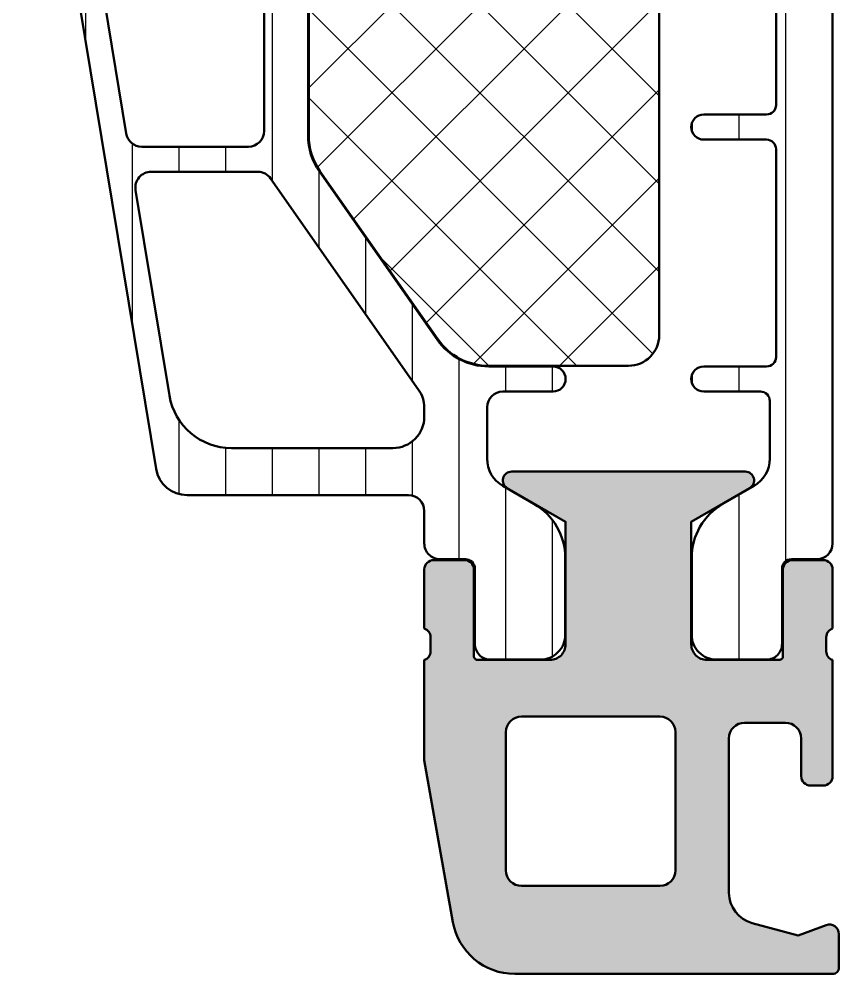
# Model space of a CAD drawing. Extents: x -45 to 15, y 0 to 92.5.
# Drawn here: x -25.9 to 0.2, y 0 to 30.41 of the extents above; entities that cross this region are included whole.
import ezdxf

# ---------------------------------------------------------------- set-up
doc = ezdxf.new("R2010")
doc.units = 0
for name, color, linetype, lineweight in [('0S-Alu contour', 7, 'Continuous', 50), ('0S-Alu hatch', 252, 'Continuous', 25), ('0S-Plastic contour', 254, 'Continuous', 50), ('0S-Plastic hatch', 253, 'Continuous', 25), ('0S-PT contour', 91, 'Continuous', 50), ('0S-PT hatch', 103, 'Continuous', 25)]:
    doc.layers.add(name, color=color, linetype=linetype, lineweight=lineweight)
pattern_1 = [(90, (0, 0), (-1.4859, 0), [])]

# ---------------------------------------------------------------- blocks, each defined once
blk = doc.blocks.new('284689__C5D44776_543C_4149_8773_5AF4E5DD3D1C___A950A5A9_5477_4BC5_9D50_2A0D60FEB272_')
at = {"layer": '0S-Plastic hatch'}
h = blk.add_hatch(dxfattribs=at)
h.set_pattern_fill('ANSI31', color=256, scale=0.4680000000000001, angle=45, style=0)
h.set_pattern_definition(pattern_1)
edge = h.paths.add_edge_path()
edge.add_ellipse((-13.30067073170727, 55.24951219512177), major_axis=(-0.2999999999999474, 0), ratio=1, start_angle=89.99999999999591, end_angle=180, ccw=False)
edge.add_line((-13.30067073170729, 54.94951219512182), (-21.16669613549153, 54.94951219512184))
edge.add_arc((-21.16669613549175, 54.44951219512191), 0.499999999999929, 89.99999999997395, 119.9999999999634)
edge.add_line((-21.41669613549144, 54.88252489701423), (-25.65067073170725, 52.43803852414707))
edge.add_arc((-25.40067073170752, 52.00502582225493), 0.4999999999997874, 119.9999999999775, 180)
edge.add_line((-25.90067073170731, 52.00502582225493), (-25.90067073170731, 42.54951219512094))
edge.add_line((-25.90067073170731, 42.54951219512094), (-21.53869703099662, 16.08687174414371))
edge.add_arc((-20.55201162839567, 16.24951219512189), 1.000000000000099, 189.3601908019129, 269.9999999999984)
edge.add_line((-20.5520116283957, 15.24951219512179), (-13.50067073170733, 15.24951219512179))
edge.add_ellipse((-13.50067073170734, 14.74951219512177), major_axis=(-0.5000000000000142, 0), ratio=1, start_angle=180, end_angle=269.9999999999984, ccw=False)
edge.add_line((-13.00067073170733, 14.74951219512177), (-13.00067073170732, 13.71163338680403))
edge.add_arc((-12.50065918110321, 13.70957256913117), 0.5000157974574516, 179.7638544824121, 269.9999999999902)
edge.add_line((-12.50065918110329, 13.20955677167372), (-11.69065073540691, 13.20955677167372))
edge.add_ellipse((-11.6906507354068, 12.90955677167366), major_axis=(-0.3000000000000682, 0), ratio=1, start_angle=179.9987670438422, end_angle=270.0000000000217, ccw=False)
edge.add_line((-11.39065073547619, 12.90955031593031), (-11.3907021655794, 10.50956753124577))
edge.add_arc((-10.89070216569507, 10.50955677167383), 0.5000000000001027, 179.9987670438421, 269.9999999999927)
edge.add_line((-10.89070216569514, 10.00955677167373), (-9.310607129566172, 10.00955677167373))
edge.add_arc((-9.310607129566144, 10.80955677167389), 0.8000000000001534, 269.999999999998, 360)
edge.add_line((-8.51060712956599, 10.80955677167389), (-8.51060712956599, 13.24167871715146))
edge.add_arc((-10.51060712956586, 13.24167871715131), 1.999999999999872, 0, 59.99980561259553)
edge.add_line((-9.510601253242505, 14.97372613200987), (-10.50067366986928, 15.54534918696742))
edge.add_ellipse((-10.00067073170743, 16.4113728943967), major_axis=(-1.000000000000016, 0), ratio=1, start_angle=0, end_angle=59.99980561258701, ccw=False)
edge.add_line((-11.00067073170744, 16.4113728943967), (-11.00067073170744, 18.04951219512072))
edge.add_ellipse((-10.50067073170743, 18.04951219512072), major_axis=(-0.5000000000000036, 0), ratio=1, start_angle=270.0000000001303, end_angle=360, ccw=False)
edge.add_line((-10.50067073170857, 18.54951219512072), (-8.900670731706185, 18.54951219512299))
edge.add_arc((-8.900670731706128, 18.94951219512297), 0.3999999999999772, 269.9999999999919, 449.9999999999919)
edge.add_line((-8.900670731706072, 19.34951219512295), (-10.95065974454748, 19.34951219512295))
edge.add_ellipse((-10.95065974454747, 21.34951219512295), major_axis=(-2, 0), ratio=1, start_angle=34.99999999999977, end_angle=89.99999999999977, ccw=False)
edge.add_line((-12.58896383312546, 20.20235932242086), (-16.33897482028531, 25.5579300389942))
edge.add_ellipse((-14.70067073170717, 26.70508291169641), major_axis=(-2.000000000000198, 0), ratio=1, start_angle=0, end_angle=35, ccw=False)
edge.add_line((-16.70067073170737, 26.70508291169641), (-16.70067073170737, 42.85494329485124))
edge.add_ellipse((-14.7006707317072, 42.85494329485124), major_axis=(-2.000000000000163, 0), ratio=1, start_angle=324.30994017498654, end_angle=360, ccw=False)
edge.add_line((-16.32504023675526, 44.02174392523785), (-12.16274426614034, 49.8163128255057))
edge.add_ellipse((-10.53837476109239, 48.64951219511916), major_axis=(-2.000000000000035, 0), ratio=1, start_angle=270.0000000001053, end_angle=324.3099401749864, ccw=False)
edge.add_line((-10.53837476109606, 50.6495121951192), (-8.90067073170755, 50.64951219512108))
edge.add_arc((-8.900670731707521, 51.04951219512117), 0.400000000000091, 269.9999999999959, 449.9999999999959)
edge.add_line((-8.900670731707493, 51.44951219512126), (-10.50067073170807, 51.44951219512241))
edge.add_ellipse((-10.5006707317075, 51.9495121951224), major_axis=(-0.4999999999999929, 0), ratio=1, start_angle=0, end_angle=89.999999999934, ccw=False)
edge.add_line((-11.00067073170749, 51.9495121951224), (-11.00067073170732, 53.58774064895095))
edge.add_ellipse((-10.00067073170733, 53.58774064895083), major_axis=(-0.9999999999999928, 0), ratio=1, start_angle=300.00019438741236, end_angle=360, ccw=False)
edge.add_line((-10.50067366986916, 54.4537643563801), (-9.510601253242505, 55.02538741133759))
edge.add_arc((-10.51060712956585, 56.75743482619616), 1.999999999999871, 300.0001943874042, 360)
edge.add_line((-8.510607129565983, 56.75743482619616), (-8.51060712956599, 59.18955677167359))
edge.add_arc((-9.31060712956615, 59.18955677167357), 0.800000000000157, 0, 90.00000000000152)
edge.add_line((-9.310607129566172, 59.98955677167372), (-10.89070216569514, 59.98955677167373))
edge.add_arc((-10.89070216569506, 59.48955677167361), 0.5000000000001066, 90.00000000000895, 180.0012329561579)
edge.add_line((-11.3907021655794, 59.48954601210138), (-11.39065073547619, 57.08956322741674))
edge.add_ellipse((-11.6906507354068, 57.0895567716738), major_axis=(-0.3000000000000631, 0), ratio=1, start_angle=89.9999999999784, end_angle=180.0012329561579, ccw=False)
edge.add_line((-11.69065073540691, 56.78955677167373), (-12.50065918110329, 56.78955677167374))
edge.add_arc((-12.50065918110321, 56.2895409742163), 0.5000157974574507, 90.00000000000895, 180.2361455175848)
edge.add_line((-13.00067073170732, 56.28748015654345), (-13.00067073170732, 55.24951219512171))
edge = h.paths.add_edge_path()
edge.add_line((-24.60067073170718, 52.12049587609266), (-21.31836218533159, 54.01553759890607))
edge.add_ellipse((-20.8183621853308, 53.14951219512138), major_axis=(-1.000000000000603, 0), ratio=1, start_angle=270.0000000000314, end_angle=300.0000000000322, ccw=False)
edge.add_line((-20.81836218533135, 54.14951219512199), (-14.00067073170733, 54.14951219512188))
edge.add_ellipse((-14.00067073170738, 53.14951219512181), major_axis=(-1.000000000000063, 0), ratio=1, start_angle=180, end_angle=269.99999999999716, ccw=False)
edge.add_line((-13.00067073170732, 53.14951219512177), (-13.00067073170732, 51.37144422461323))
edge.add_ellipse((-14.00067073170733, 51.37144422461323), major_axis=(-1.00000000000001, 0), ratio=1, start_angle=144.3099401749864, end_angle=180, ccw=False)
edge.add_line((-13.18848597918336, 50.78804390941996), (-17.80142307078993, 44.3661118799284))
edge.add_ellipse((-18.61360782331389, 44.94951219512166), major_axis=(-1.000000000000001, 0), ratio=1, start_angle=89.9999999999983, end_angle=144.3099401749866, ccw=False)
edge.add_line((-18.61360782331392, 43.94951219512166), (-24.10067073170729, 43.94951219512184))
edge.add_ellipse((-24.10067073170733, 44.9495121951218), major_axis=(-0.9999999999999573, 0), ratio=1, start_angle=0, end_angle=90.00000000000239, ccw=False)
edge.add_line((-25.10067073170729, 44.94951219512173), (-25.10067073170735, 51.25447047230804))
edge.add_ellipse((-24.10067073170721, 51.25447047230804), major_axis=(-1.000000000000149, 0), ratio=1, start_angle=299.9999999999938, end_angle=360, ccw=False)
edge = h.paths.add_edge_path()
edge.add_ellipse((-21.69851279850139, 25.04951219512172), major_axis=(-0.499999999999999, 0), ratio=1, start_angle=-89.99999999999841, end_angle=9.360190801916474, ccw=False)
edge.add_line((-21.6985127985014, 25.54951219512172), (-18.30244853209234, 25.54951219512181))
edge.add_ellipse((-18.30244853209233, 25.04951219512181), major_axis=(-0.4999999999999965, 0), ratio=1, start_angle=215.0000000000015, end_angle=270.00000000000165, ccw=False)
edge.add_line((-17.89287250994784, 25.33630041329734), (-13.18151868741831, 18.60778984259509))
edge.add_ellipse((-14.00067073170742, 18.03421340624405), major_axis=(-1.000000000000094, 0), ratio=1, start_angle=180, end_angle=214.9999999999954, ccw=False)
edge.add_line((-13.00067073170733, 18.03421340624398), (-13.00067073170732, 17.74951219512191))
edge.add_ellipse((-14.00067073170732, 17.74951219512191), major_axis=(-1, 0), ratio=1, start_angle=89.99999999999352, end_angle=180, ccw=False)
edge.add_line((-14.00067073170744, 16.74951219512191), (-19.13980985781945, 16.74951219512189))
edge.add_ellipse((-19.13980985781958, 18.74951219512183), major_axis=(-1.999999999999932, 0), ratio=1, start_angle=9.360190801919828, end_angle=90.00000000000358, ccw=False)
edge.add_line((-21.11318066302119, 18.42423129316529), (-22.19185549980181, 24.96819196963261))
edge = h.paths.add_edge_path()
edge.add_line((-18.60067073170737, 35.14951219512177), (-23.44576554575397, 35.14951219512177))
edge.add_ellipse((-23.44576554575397, 35.64951219512177), major_axis=(-0.5, 0), ratio=1, start_angle=9.360190801912381, end_angle=90.0000000000008, ccw=False)
edge.add_line((-23.9391082470544, 35.5681919696327), (-25.09295440090052, 42.56819196963278))
edge.add_ellipse((-24.59961169960014, 42.64951219512192), major_axis=(-0.4999999999999545, 0), ratio=1, start_angle=-89.99999999999352, end_angle=9.36019080192051, ccw=False)
edge.add_line((-24.5996116996002, 43.14951219512187), (-18.60067073170734, 43.14951219512171))
edge.add_ellipse((-18.60067073170737, 42.64951219512171), major_axis=(-0.5, 0), ratio=1, start_angle=180, end_angle=269.99999999999756, ccw=False)
edge.add_line((-18.10067073170737, 42.64951219512171), (-18.10067073170737, 35.64951219512176))
edge.add_ellipse((-18.60067073170737, 35.64951219512176), major_axis=(-0.4999999999999929, 0), ratio=1, start_angle=90, end_angle=180, ccw=False)
edge = h.paths.add_edge_path()
edge.add_ellipse((-23.14906224905067, 33.84951219512182), major_axis=(-0.499999999999999, 0), ratio=1, start_angle=-90, end_angle=9.360190801911415, ccw=False)
edge.add_line((-23.14906224905067, 34.34951219512182), (-18.60067073170737, 34.34951219512182))
edge.add_ellipse((-18.60067073170737, 33.84951219512182), major_axis=(-0.5, 0), ratio=1, start_angle=180, end_angle=270.0000000000008, ccw=False)
edge.add_line((-18.10067073170737, 33.84951219512182), (-18.10067073170737, 26.84951219512188))
edge.add_ellipse((-18.60067073170737, 26.84951219512188), major_axis=(-0.5, 0), ratio=1, start_angle=90.00000000000239, end_angle=180, ccw=False)
edge.add_line((-18.60067073170735, 26.34951219512188), (-21.99521609520458, 26.34951219512179))
edge.add_ellipse((-21.99521609520459, 26.84951219512179), major_axis=(-0.5, 0), ratio=1, start_angle=9.36019080191221, end_angle=90.0000000000008, ccw=False)
edge.add_line((-22.48855879650502, 26.76819196963271), (-23.6424049503511, 33.76819196963275))
at = {"layer": '0S-Alu contour', "color": 7}
for points in [[(-20.81836218533135, 54.14951219512199), (-14.00067073170733, 54.14951219512188)], [(-24.60067073170718, 52.12049587609266), (-21.31836218533159, 54.01553759890607)], [(-13.00067073170732, 53.14951219512177), (-13.00067073170732, 51.37144422461323)], [(-25.10067073170729, 44.94951219512173), (-25.10067073170735, 51.25447047230804)], [(-13.18848597918336, 50.78804390941996), (-17.80142307078993, 44.3661118799284)], [(-18.61360782331392, 43.94951219512166), (-24.10067073170729, 43.94951219512184)], [(-24.5996116996002, 43.14951219512187), (-18.60067073170734, 43.14951219512171)], [(-18.10067073170737, 42.64951219512171), (-18.10067073170737, 35.64951219512176)], [(-23.9391082470544, 35.5681919696327), (-25.09295440090052, 42.56819196963278)], [(-18.60067073170737, 35.14951219512177), (-23.44576554575397, 35.14951219512177)], [(-23.14906224905067, 34.34951219512182), (-18.60067073170737, 34.34951219512182)], [(-22.48855879650502, 26.76819196963271), (-23.6424049503511, 33.76819196963275)], [(-18.10067073170737, 33.84951219512182), (-18.10067073170737, 26.84951219512188)], [(-18.60067073170735, 26.34951219512188), (-21.99521609520458, 26.34951219512179)], [(-21.6985127985014, 25.54951219512172), (-18.30244853209234, 25.54951219512181)], [(-17.89287250994784, 25.33630041329734), (-13.18151868741831, 18.60778984259509)], [(-21.11318066302119, 18.42423129316529), (-22.19185549980181, 24.96819196963261)], [(-13.00067073170733, 18.03421340624398), (-13.00067073170732, 17.74951219512191)], [(-14.00067073170744, 16.74951219512191), (-19.13980985781945, 16.74951219512189)]]:
    blk.add_lwpolyline(points, dxfattribs=at)
at = {"layer": '0S-Alu contour', "color": 7, "extrusion": (0, 0, -1)}
for centre, radius, start, end in [((20.8183621853308, 53.14951219512138), 1.000000000000603, 59.99999999996784, 89.99999999996864), ((14.00067073170738, 53.14951219512181), 1.000000000000063, 90.00000000000286, 180), ((24.10067073170721, 51.25447047230804), 1.000000000000149, 0, 60.00000000000621), ((14.00067073170733, 51.37144422461323), 1.00000000000001, 180, 215.6900598250136), ((24.10067073170733, 44.9495121951218), 0.9999999999999573, 269.9999999999976, 0), ((18.61360782331389, 44.94951219512166), 1.000000000000001, 215.6900598250135, 270.0000000000017), ((24.59961169960014, 42.64951219512192), 0.4999999999999545, 350.6398091980795, 89.99999999999349), ((18.60067073170737, 42.64951219512171), 0.5, 90.00000000000244, 180), ((18.60067073170737, 35.64951219512176), 0.4999999999999929, 180, 270), ((23.44576554575397, 35.64951219512177), 0.5, 269.9999999999992, 350.6398091980876), ((23.14906224905067, 33.84951219512182), 0.499999999999999, 350.6398091980886, 90), ((18.60067073170737, 33.84951219512182), 0.5, 89.9999999999992, 180), ((21.99521609520459, 26.84951219512179), 0.5, 269.9999999999992, 350.6398091980878), ((18.60067073170737, 26.84951219512188), 0.5, 180, 269.9999999999976), ((21.69851279850139, 25.04951219512172), 0.499999999999999, 350.6398091980835, 89.99999999999837), ((18.30244853209233, 25.04951219512181), 0.4999999999999965, 89.99999999999837, 144.9999999999985), ((14.00067073170742, 18.03421340624405), 1.000000000000094, 145.0000000000046, 180), ((19.13980985781958, 18.74951219512183), 1.999999999999932, 269.9999999999964, 350.6398091980802), ((14.00067073170732, 17.74951219512191), 1, 180, 270.0000000000065)]:
    blk.add_arc(centre, radius, start, end, dxfattribs=at)
at = {"layer": '0S-Plastic contour', "color": 7}
for points in [[(-9.310607129566172, 59.98955677167372), (-10.89070216569514, 59.98955677167373)], [(-11.3907021655794, 59.48954601210138), (-11.39065073547619, 57.08956322741674)], [(-8.510607129565983, 56.75743482619616), (-8.51060712956599, 59.18955677167359)], [(-11.69065073540691, 56.78955677167373), (-12.50065918110329, 56.78955677167374)], [(-13.00067073170732, 56.28748015654345), (-13.00067073170732, 55.24951219512171)], [(-21.41669613549144, 54.88252489701423), (-25.65067073170725, 52.43803852414707)], [(-13.30067073170729, 54.94951219512182), (-21.16669613549153, 54.94951219512184)], [(-10.50067366986916, 54.4537643563801), (-9.510601253242505, 55.02538741133759)], [(-11.00067073170749, 51.9495121951224), (-11.00067073170732, 53.58774064895095)], [(-25.90067073170731, 52.00502582225493), (-25.90067073170731, 42.54951219512094), (-21.53869703099662, 16.08687174414371)], [(-8.900670731707493, 51.44951219512126), (-10.50067073170807, 51.44951219512241)], [(-10.53837476109606, 50.6495121951192), (-8.90067073170755, 50.64951219512108)], [(-16.32504023675526, 44.02174392523785), (-12.16274426614034, 49.8163128255057)], [(-16.70067073170737, 26.70508291169641), (-16.70067073170737, 42.85494329485124)], [(-12.58896383312546, 20.20235932242086), (-16.33897482028531, 25.5579300389942)], [(-8.900670731706072, 19.34951219512295), (-10.95065974454748, 19.34951219512295)], [(-10.50067073170857, 18.54951219512072), (-8.900670731706185, 18.54951219512299)], [(-11.00067073170744, 16.4113728943967), (-11.00067073170744, 18.04951219512072)], [(-9.510601253242505, 14.97372613200987), (-10.50067366986928, 15.54534918696742)], [(-20.5520116283957, 15.24951219512179), (-13.50067073170733, 15.24951219512179)], [(-13.00067073170733, 14.74951219512177), (-13.00067073170732, 13.71163338680403)], [(-12.50065918110329, 13.20955677167372), (-11.69065073540691, 13.20955677167372)], [(-8.51060712956599, 10.80955677167389), (-8.51060712956599, 13.24167871715146)], [(-11.39065073547619, 12.90955031593031), (-11.3907021655794, 10.50956753124577)], [(-10.89070216569514, 10.00955677167373), (-9.310607129566172, 10.00955677167373)]]:
    blk.add_lwpolyline(points, dxfattribs=at)
for centre, radius, start, end in [((-10.89070216569506, 59.48955677167361), 0.5000000000001066, 90.00000000000895, 180.0012329561579), ((-9.31060712956615, 59.18955677167357), 0.800000000000157, 0, 90.00000000000152), ((-12.50065918110321, 56.2895409742163), 0.5000157974574507, 90.00000000000895, 180.2361455175848), ((-10.51060712956585, 56.75743482619616), 1.999999999999871, 300.0001943874042, 0), ((-21.16669613549175, 54.44951219512191), 0.499999999999929, 89.99999999997395, 119.9999999999634), ((-25.40067073170752, 52.00502582225493), 0.4999999999997874, 119.9999999999775, 180), ((-8.900670731707521, 51.04951219512117), 0.400000000000091, 269.9999999999959, 89.99999999999594), ((-8.900670731706128, 18.94951219512297), 0.3999999999999772, 269.9999999999919, 89.99999999999186), ((-20.55201162839567, 16.24951219512189), 1.000000000000099, 189.3601908019129, 269.9999999999984), ((-10.51060712956586, 13.24167871715131), 1.999999999999872, 0, 59.99980561259553), ((-12.50065918110321, 13.70957256913117), 0.5000157974574516, 179.7638544824121, 269.9999999999902), ((-9.310607129566144, 10.80955677167389), 0.8000000000001534, 269.999999999998, 0), ((-10.89070216569507, 10.50955677167383), 0.5000000000001027, 179.9987670438421, 269.9999999999927)]:
    blk.add_arc(centre, radius, start, end, dxfattribs=at)
at = {"layer": '0S-Plastic contour', "color": 7, "extrusion": (0, 0, -1)}
for centre, radius, start, end in [((11.6906507354068, 57.0895567716738), 0.3000000000000631, 179.9987670438421, 270.0000000000216), ((13.30067073170727, 55.24951219512177), 0.2999999999999474, 180, 270.0000000000041), ((10.00067073170733, 53.58774064895083), 0.9999999999999928, 0, 59.99980561258762), ((10.5006707317075, 51.9495121951224), 0.4999999999999929, 270.000000000066, 0), ((10.53837476109239, 48.64951219511916), 2.000000000000035, 35.69005982501356, 89.99999999989475), ((14.7006707317072, 42.85494329485124), 2.000000000000163, 0, 35.69005982501344), ((14.70067073170717, 26.70508291169641), 2.000000000000198, 325, 0), ((10.95065974454747, 21.34951219512295), 2, 270.0000000000002, 325.0000000000002), ((10.50067073170743, 18.04951219512072), 0.5000000000000036, 0, 89.99999999986973), ((10.00067073170743, 16.4113728943967), 1.000000000000016, 300.000194387413, 0), ((13.50067073170734, 14.74951219512177), 0.5000000000000142, 90.0000000000016, 180), ((11.6906507354068, 12.90955677167366), 0.3000000000000682, 89.99999999997831, 180.0012329561579)]:
    blk.add_arc(centre, radius, start, end, dxfattribs=at)
blk = doc.blocks.new('442400__5992820B_C82D_4161_9B1E_8AC43F851F4B_')
at = {"layer": '0S-PT hatch'}
h = blk.add_hatch(dxfattribs=at)
h.set_pattern_fill('ANSI37', color=256, scale=0.625, angle=90, style=0)
h.set_pattern_definition([(135, (0, 0), (-1.403165018917055, -1.403165018917055), []), (225, (0, 0), (1.403165018917055, -1.403165018917055), [])])
edge = h.paths.add_edge_path()
edge.add_line((-5.520670731707531, 20.3495121951229), (-5.52067073170594, 49.64951219512063))
edge.add_arc((-6.50067073170588, 49.64951219512069), 0.97999999999994, 0, 89.99999999999667)
edge.add_line((-6.500670731705823, 50.62951219512063), (-10.53837476109603, 50.6295121951192))
edge.add_arc((-10.53837476109239, 48.64951219511916), 1.980000000000039, 90.00000000010527, 144.3099401749864)
edge.add_line((-12.14650057108986, 49.80464481920184), (-16.30879654170478, 44.01007591893399))
edge.add_arc((-14.7006707317072, 42.85494329485124), 1.980000000000162, 144.3099401749865, 180)
edge.add_line((-16.68067073170737, 42.85494329485124), (-16.68067073170737, 26.7050829116964))
edge.add_arc((-14.70067073170717, 26.70508291169641), 1.980000000000199, 180, 215.0000000000001)
edge.add_line((-16.32259177939953, 25.56940156772121), (-12.57258079223968, 20.21383085114788))
edge.add_arc((-10.95065974454747, 21.34951219512295), 1.98, 214.9999999999997, 269.9999999999998)
edge.add_line((-10.95065974454748, 19.36951219512294), (-6.500670731707471, 19.36951219512296))
edge.add_arc((-6.500670731707486, 20.3495121951229), 0.9799999999999542, 270.0000000000008, 360)
at = {"layer": '0S-PT contour', "color": 7}
for points in [[(-6.500670731705823, 50.62951219512063), (-10.53837476109603, 50.6295121951192)], [(-12.14650057108986, 49.80464481920184), (-16.30879654170478, 44.01007591893399)], [(-5.520670731707531, 20.3495121951229), (-5.52067073170594, 49.64951219512063)], [(-16.68067073170737, 42.85494329485124), (-16.68067073170737, 26.7050829116964)], [(-16.32259177939953, 25.56940156772121), (-12.57258079223968, 20.21383085114788)], [(-10.95065974454748, 19.36951219512294), (-6.500670731707471, 19.36951219512296)]]:
    blk.add_lwpolyline(points, dxfattribs=at)
for centre, radius, start, end in [((-10.53837476109239, 48.64951219511916), 1.980000000000039, 90.00000000010527, 144.3099401749864), ((-6.50067073170588, 49.64951219512069), 0.97999999999994, 0, 89.99999999999667), ((-14.7006707317072, 42.85494329485124), 1.980000000000162, 144.3099401749865, 180), ((-14.70067073170717, 26.70508291169641), 1.980000000000199, 180, 215.0000000000001), ((-10.95065974454747, 21.34951219512295), 1.98, 214.9999999999997, 269.9999999999998), ((-6.500670731707486, 20.3495121951229), 0.9799999999999542, 270.0000000000008, 0)]:
    blk.add_arc(centre, radius, start, end, dxfattribs=at)
blk = doc.blocks.new('284689__39C72910_7D08_4348_9BAD_8A77A9A1AAF8___BE58642C_519C_461A_8EBC_4256E2E30AE3_')
at = {"layer": '0S-Plastic hatch'}
h = blk.add_hatch(dxfattribs=at)
h.set_pattern_fill('ANSI31', color=256, scale=0.4680000000000001, angle=45, style=0)
h.set_pattern_definition(pattern_1)
edge = h.paths.add_edge_path()
edge.add_arc((-2.100674377285002, 35.69954874725401), 0.3000000000000185, 270.0000000000013, 360)
edge.add_line((-1.800674377284983, 35.69954874725401), (-1.80067437728499, 42.32454874725397))
edge.add_arc((-2.10067437728498, 42.32454874725397), 0.29999999999999, 0, 90.00000000000136)
edge.add_line((-2.100674377284987, 42.62454874725396), (-4.100674377285002, 42.62454874725396))
edge.add_ellipse((-4.100674377285002, 43.02454874725397), major_axis=(-0.4000000000000128, 0), ratio=1, start_angle=-90, end_angle=90, ccw=False)
edge.add_line((-4.100674377285002, 43.42454874725398), (-2.100674377285002, 43.42454874725398))
edge.add_arc((-2.100674377285016, 43.724548747254), 0.3000000000000185, 270.0000000000027, 360)
edge.add_line((-1.800674377284997, 43.724548747254), (-1.800674377285019, 50.34954874725401))
edge.add_arc((-2.100674377285009, 50.34954874725402), 0.29999999999999, 0, 90)
edge.add_line((-2.100674377285009, 50.64954874725401), (-4.100674377285009, 50.649548747254))
edge.add_ellipse((-4.100674377285009, 51.04954874725399), major_axis=(-0.3999999999999915, 0), ratio=1, start_angle=-90, end_angle=90, ccw=False)
edge.add_line((-4.100674377285009, 51.44954874725399), (-2.300674377285004, 51.44954874725399))
edge.add_arc((-2.300674377285004, 51.74954874725399), 0.29999999999999, 270, 360)
edge.add_line((-2.000674377285014, 51.74954874725399), (-2.000674377285014, 53.58774261061991))
edge.add_arc((-3.000674377285, 53.58774261061991), 0.9999999999999857, 0, 59.99980561258867)
edge.add_line((-2.500671439123194, 54.45376631804919), (-3.490740210172105, 55.02538726821486))
edge.add_ellipse((-2.490734333848457, 56.75743468307359), major_axis=(-2.000000000000162, 0), ratio=1, start_angle=0, end_angle=59.99980561259082, ccw=False)
edge.add_line((-4.49073433384862, 56.75743468307359), (-4.49073433384862, 59.1895566285511))
edge.add_ellipse((-3.690734333848566, 59.18955662855123), major_axis=(-0.800000000000054, 0), ratio=1, start_angle=270.0000000000076, end_angle=360, ccw=False)
edge.add_line((-3.690734333848673, 59.98955662855128), (-2.110639297719521, 59.98955662855117))
edge.add_ellipse((-2.110639297719472, 59.48955662855119), major_axis=(-0.4999999999999716, 0), ratio=1, start_angle=179.9987670438422, end_angle=270.0000000000057, ccw=False)
edge.add_line((-1.610639297835269, 59.48954586897895), (-1.610690727938474, 57.08956308429431))
edge.add_arc((-1.310690728007819, 57.08955662855135), 0.3000000000001163, 179.9987670438421, 270.0000000000108)
edge.add_line((-1.310690728007762, 56.78955662855123), (-0.500674377285024, 56.78955662855123))
edge.add_ellipse((-0.5006743772850311, 56.28955662855124), major_axis=(-0.5, 0), ratio=1, start_angle=180, end_angle=269.9999999999992, ccw=False)
edge.add_line((-0.000674377285031, 56.28955662855124), (-0.0006743772849884, 13.70955677167372))
edge.add_ellipse((-0.5006743772849884, 13.70955677167372), major_axis=(-0.5, 0), ratio=1, start_angle=90, end_angle=180, ccw=False)
edge.add_line((-0.5006743772849884, 13.20955677167372), (-1.310690728007755, 13.20955677167372))
edge.add_arc((-1.310690728007876, 12.90955677167367), 0.300000000000054, 89.99999999997694, 180.0012329561579)
edge.add_line((-1.610690727938467, 12.90955031593032), (-1.610639297835262, 10.50956753124577))
edge.add_ellipse((-2.110639297719585, 10.50955677167383), major_axis=(-0.5000000000000921, 0), ratio=1, start_angle=90.00000000000648, end_angle=180.0012329561579, ccw=False)
edge.add_line((-2.110639297719528, 10.00955677167373), (-3.690734333848495, 10.00955677167373))
edge.add_ellipse((-3.690734333848523, 10.80955677167389), major_axis=(-0.8000000000001534, 0), ratio=1, start_angle=0, end_angle=90.00000000000199, ccw=False)
edge.add_line((-4.490734333848677, 10.80955677167389), (-4.490734333848677, 13.24167871715146))
edge.add_ellipse((-2.490734333848798, 13.24167871715131), major_axis=(-1.999999999999879, 0), ratio=1, start_angle=300.00019438740446, end_angle=360, ccw=False)
edge.add_line((-3.490740210172158, 14.97372613200988), (-2.500671439123144, 15.54534708217564))
edge.add_arc((-3.000674377284972, 16.41137078960489), 0.9999999999999815, 300.0001943874128, 360)
edge.add_line((-2.000674377284993, 16.41137078960489), (-2.000674377284986, 18.24954874725402))
edge.add_arc((-2.300674377285004, 18.249548747254), 0.3000000000000185, 0, 89.99999999999864)
edge.add_line((-2.300674377284997, 18.54954874725401), (-4.10067437728498, 18.54954874725401))
edge.add_ellipse((-4.10067437728498, 18.949548747254), major_axis=(-0.3999999999999986, 0), ratio=1, start_angle=-90, end_angle=90, ccw=False)
edge.add_line((-4.10067437728498, 19.34954874725401), (-2.100674377284987, 19.34954874725402))
edge.add_arc((-2.100674377284973, 19.64954874725401), 0.2999999999999829, 269.9999999999973, 360)
edge.add_line((-1.80067437728499, 19.64954874725401), (-1.80067437728499, 26.27454874725402))
edge.add_arc((-2.100674377284994, 26.27454874725402), 0.3000000000000043, 0, 90)
edge.add_line((-2.100674377284994, 26.57454874725402), (-4.100674377284987, 26.57454874725402))
edge.add_ellipse((-4.100674377284987, 26.97454874725402), major_axis=(-0.3999999999999986, 0), ratio=1, start_angle=-90, end_angle=90, ccw=False)
edge.add_line((-4.100674377284987, 27.37454874725401), (-2.100674377284987, 27.37454874725403))
edge.add_arc((-2.100674377284987, 27.67454874725403), 0.3000000000000043, 270, 360)
edge.add_line((-1.800674377284983, 27.67454874725403), (-1.800674377284983, 34.29954874725404))
edge.add_arc((-2.100674377284973, 34.29954874725402), 0.29999999999999, 0, 90.00000000000406)
edge.add_line((-2.100674377284994, 34.59954874725401), (-4.100674377284987, 34.59954874725401))
edge.add_ellipse((-4.100674377284987, 34.999548747254), major_axis=(-0.3999999999999915, 0), ratio=1, start_angle=-90, end_angle=90, ccw=False)
edge.add_line((-4.100674377284987, 35.39954874725399), (-2.100674377284994, 35.39954874725399))
at = {"layer": '0S-Plastic contour', "color": 7}
for points in [[(-3.690734333848673, 59.98955662855128), (-2.110639297719521, 59.98955662855117)], [(-1.610639297835269, 59.48954586897895), (-1.610690727938474, 57.08956308429431)], [(-4.49073433384862, 56.75743468307359), (-4.49073433384862, 59.1895566285511)], [(-1.310690728007762, 56.78955662855123), (-0.500674377285024, 56.78955662855123)], [(-0.000674377285031, 56.28955662855124), (-0.0006743772849884, 13.70955677167372)], [(-2.500671439123194, 54.45376631804919), (-3.490740210172105, 55.02538726821486)], [(-2.000674377285014, 51.74954874725399), (-2.000674377285014, 53.58774261061991)], [(-4.100674377285009, 51.44954874725399), (-2.300674377285004, 51.44954874725399)], [(-2.100674377285009, 50.64954874725401), (-4.100674377285009, 50.649548747254)], [(-1.800674377284997, 43.724548747254), (-1.800674377285019, 50.34954874725401)], [(-4.100674377285002, 43.42454874725398), (-2.100674377285002, 43.42454874725398)], [(-2.100674377284987, 42.62454874725396), (-4.100674377285002, 42.62454874725396)], [(-1.800674377284983, 35.69954874725401), (-1.80067437728499, 42.32454874725397)], [(-4.100674377284987, 35.39954874725399), (-2.100674377284994, 35.39954874725399)], [(-2.100674377284994, 34.59954874725401), (-4.100674377284987, 34.59954874725401)], [(-1.800674377284983, 27.67454874725403), (-1.800674377284983, 34.29954874725404)], [(-4.100674377284987, 27.37454874725401), (-2.100674377284987, 27.37454874725403)], [(-2.100674377284994, 26.57454874725402), (-4.100674377284987, 26.57454874725402)], [(-1.80067437728499, 19.64954874725401), (-1.80067437728499, 26.27454874725402)], [(-4.10067437728498, 19.34954874725401), (-2.100674377284987, 19.34954874725402)], [(-2.300674377284997, 18.54954874725401), (-4.10067437728498, 18.54954874725401)], [(-2.000674377284993, 16.41137078960489), (-2.000674377284986, 18.24954874725402)], [(-3.490740210172158, 14.97372613200988), (-2.500671439123144, 15.54534708217564)], [(-4.490734333848677, 10.80955677167389), (-4.490734333848677, 13.24167871715146)], [(-0.5006743772849884, 13.20955677167372), (-1.310690728007755, 13.20955677167372)], [(-1.610690727938467, 12.90955031593032), (-1.610639297835262, 10.50956753124577)], [(-2.110639297719528, 10.00955677167373), (-3.690734333848495, 10.00955677167373)]]:
    blk.add_lwpolyline(points, dxfattribs=at)
at = {"layer": '0S-Plastic contour', "color": 7, "extrusion": (0, 0, -1)}
for centre, radius, start, end in [((3.690734333848566, 59.18955662855123), 0.800000000000054, 0, 89.99999999999237), ((2.110639297719472, 59.48955662855119), 0.4999999999999716, 89.99999999999429, 180.0012329561579), ((2.490734333848457, 56.75743468307359), 2.000000000000162, 300.0001943874092, 0), ((0.5006743772850311, 56.28955662855124), 0.5, 90.00000000000081, 180), ((4.100674377285009, 51.04954874725399), 0.3999999999999915, 270, 90), ((4.100674377285002, 43.02454874725397), 0.4000000000000128, 270, 90), ((4.100674377284987, 34.999548747254), 0.3999999999999915, 270, 90), ((4.100674377284987, 26.97454874725402), 0.3999999999999986, 270, 90), ((4.10067437728498, 18.949548747254), 0.3999999999999986, 270, 90), ((2.490734333848798, 13.24167871715131), 1.999999999999879, 0, 59.99980561259555), ((0.5006743772849884, 13.70955677167372), 0.5, 180, 270), ((3.690734333848523, 10.80955677167389), 0.8000000000001534, 269.999999999998, 0), ((2.110639297719585, 10.50955677167383), 0.5000000000000921, 179.9987670438421, 269.9999999999935)]:
    blk.add_arc(centre, radius, start, end, dxfattribs=at)
at = {"layer": '0S-Plastic contour', "color": 7}
for centre, radius, start, end in [((-1.310690728007819, 57.08955662855135), 0.3000000000001163, 179.9987670438421, 270.0000000000108), ((-3.000674377285, 53.58774261061991), 0.9999999999999857, 0, 59.99980561258867), ((-2.300674377285004, 51.74954874725399), 0.29999999999999, 270, 0), ((-2.100674377285009, 50.34954874725402), 0.29999999999999, 0, 90), ((-2.100674377285016, 43.724548747254), 0.3000000000000185, 270.0000000000027, 0), ((-2.10067437728498, 42.32454874725397), 0.29999999999999, 0, 90.00000000000136), ((-2.100674377285002, 35.69954874725401), 0.3000000000000185, 270.0000000000013, 0), ((-2.100674377284973, 34.29954874725402), 0.29999999999999, 0, 90.00000000000406), ((-2.100674377284987, 27.67454874725403), 0.3000000000000043, 270, 0), ((-2.100674377284994, 26.27454874725402), 0.3000000000000043, 0, 90), ((-2.100674377284973, 19.64954874725401), 0.2999999999999829, 269.9999999999973, 0), ((-2.300674377285004, 18.249548747254), 0.3000000000000185, 0, 89.99999999999864), ((-3.000674377284972, 16.41137078960489), 0.9999999999999815, 300.0001943874128, 0), ((-1.310690728007876, 12.90955677167367), 0.300000000000054, 89.99999999997694, 180.0012329561579)]:
    blk.add_arc(centre, radius, start, end, dxfattribs=at)
blk = doc.blocks.new('462550__66D4D75C_C467_48F8_917E_7D3253416ADE_')
at = {"layer": '0S-Alu hatch'}
h = blk.add_hatch(color=256, dxfattribs=at)
edge = h.paths.add_edge_path()
edge.add_arc((-0.0006707317073317, 0.1995121951219971), 0.2000000000000028, 269.9999999999998, 360)
edge.add_line((0.1993292682926711, 0.1995121951219971), (0.1993292682926711, 1.271067793099334))
edge.add_arc((-0.100670731707326, 1.271067793099334), 0.2999999999999971, 0, 109.9999999999993)
edge.add_line((-0.2032767747050219, 1.552975579335104), (-1.100670731707324, 1.226350890575915))
edge.add_line((-1.100670731707324, 1.226350890575915), (-2.559489776809846, 1.617240275614278))
edge.add_ellipse((-2.300670731707326, 2.583166101903344), major_axis=(-0.9999999999999974, 0), ratio=1, start_angle=0, end_angle=75, ccw=False)
edge.add_line((-3.300670731707326, 2.583166101903344), (-3.300670731707326, 7.499512195121965))
edge.add_ellipse((-2.800670731707326, 7.49951219512198), major_axis=(-0.5, 0), ratio=1, start_angle=270, end_angle=360, ccw=False)
edge.add_line((-2.800670731707326, 7.99951219512198), (-1.500670731707322, 7.999512195121965))
edge.add_ellipse((-1.500670731707322, 7.49951219512198), major_axis=(-0.4999999999999858, 0), ratio=1, start_angle=180, end_angle=270, ccw=False)
edge.add_line((-1.000670731707337, 7.49951219512198), (-1.000670731707322, 6.299512195121977))
edge.add_arc((-0.7006707317073275, 6.299512195121977), 0.2999999999999971, 180, 270)
edge.add_line((-0.7006707317073275, 5.99951219512198), (-0.3006707317073289, 5.99951219512198))
edge.add_arc((-0.3006707317073289, 6.299512195121977), 0.2999999999999971, 270, 360)
edge.add_line((-0.0006707317073317, 6.299512195121977), (-0.0006707317073246, 9.999512195121987))
edge.add_ellipse((0.0781657148357187, 10.2670327871151), major_axis=(-0.2788950563274344, 0), ratio=1, start_angle=-1.16458937409692, end_angle=73.58012358050792, ccw=False)
edge.add_line((-0.2006717317073285, 10.27270119511348), (-0.2006717317073321, 10.72629519511347))
edge.add_ellipse((0.078196363935837, 10.73195585459053), major_axis=(-0.2789255417371505, 0), ratio=1, start_angle=-73.57540544464439, end_angle=1.1628700728862214, ccw=False)
edge.add_line((-0.0006707317073335, 10.99949919511346), (-0.0006707317073317, 12.87951019512199))
edge.add_arc((-0.300670731707336, 12.87951019512199), 0.3000000000000043, 0, 89.99999999999864)
edge.add_line((-0.3006707317073289, 13.17951019512198), (-1.280645050750116, 13.17951019512198))
edge.add_arc((-1.280645050750116, 12.87951019512199), 0.2999999999999971, 90, 180)
edge.add_line((-1.580645050750113, 12.87951019512199), (-1.580645050750113, 10.11951219512199))
edge.add_ellipse((-1.700645050750096, 10.11951219512199), major_axis=(-0.1199999999999832, 0), ratio=1, start_angle=89.89471612008072, end_angle=180, ccw=False)
edge.add_line((-1.700865556668467, 9.999512397717425), (-4.000669190010966, 9.999512424072869))
edge.add_ellipse((-4.000669190016174, 10.49951205841538), major_axis=(-0.4999996343425153, 0), ratio=1, start_angle=-2.7320756601056928e-05, end_angle=90.0000000005968, ccw=False)
edge.add_line((-4.500668824358633, 10.49951229683378), (-4.500668824358625, 14.39955009558081))
edge.add_line((-4.500668824358625, 14.39955009558081), (-2.641836860966534, 15.47274723002351))
edge.add_arc((-2.782983165628123, 15.71721980099797), 0.2822926093231763, 300.0000000000003, 450)
edge.add_line((-2.782983165628123, 15.99951241032114), (-10.21835829778653, 15.99951241032115))
edge.add_arc((-10.21835829778653, 15.71721980099797), 0.2822926093231786, 90, 239.9999999999992)
edge.add_line((-10.35950460244812, 15.4727472300235), (-8.50067263905602, 14.39955009558081))
edge.add_line((-8.50067263905602, 14.39955009558081), (-8.500672639056013, 10.49951229683379))
edge.add_ellipse((-9.000672273398479, 10.49951205841538), major_axis=(-0.499999634342526, 0), ratio=1, start_angle=89.9999999994032, end_angle=180.0000273207567, ccw=False)
edge.add_line((-9.000672273403687, 9.999512424072854), (-11.30047590674789, 9.999512397717432))
edge.add_ellipse((-11.30069641266455, 10.11951219512199), major_axis=(-0.1199999999999782, 0), ratio=1, start_angle=0, end_angle=90.10528387910512, ccw=False)
edge.add_line((-11.42069641266454, 10.11951219512199), (-11.42069641266454, 12.87951019512199))
edge.add_arc((-11.72069641266454, 12.87951019512199), 0.3000000000000043, 0, 90)
edge.add_line((-11.72069641266454, 13.17951019512198), (-12.70067073170732, 13.17951019512198))
edge.add_arc((-12.70067073170732, 12.87951019512199), 0.2999999999999971, 90, 180)
edge.add_line((-13.00067073170732, 12.87951019512199), (-13.00067073170732, 10.99949919511346))
edge.add_ellipse((-13.07953782735048, 10.73195585459053), major_axis=(-0.2789255417371423, 0), ratio=1, start_angle=178.8371299271139, end_angle=253.5754054446462, ccw=False)
edge.add_line((-12.80066973170733, 10.72629519511347), (-12.80066973170732, 10.27270119511348))
edge.add_ellipse((-13.07950717825036, 10.2670327871151), major_axis=(-0.2788950563274307, 0), ratio=1, start_angle=106.4198764194922, end_angle=181.1645893740969, ccw=False)
edge.add_line((-13.00067073170732, 9.999512195121987), (-13.00067073170733, 6.805050378663224))
edge.add_line((-13.00067073170733, 6.805050378663224), (-12.09208697537718, 1.652215839788141))
edge.add_arc((-10.12247146935276, 1.999512195121994), 1.999999999999993, 189.9999999999998, 269.9999999999998)
edge.add_line((-10.12247146935277, -0.0004878048779986), (-0.0006707317073325, -0.0004878048780057))
edge = h.paths.add_edge_path()
edge.add_line((-10.40067073170733, 3.299512195121991), (-10.40067073170733, 7.699512195121997))
edge.add_ellipse((-9.90067073170733, 7.699512195121997), major_axis=(-0.5, 0), ratio=1, start_angle=270, end_angle=360, ccw=False)
edge.add_line((-9.90067073170733, 8.199512195122004), (-5.500670731707322, 8.199512195122004))
edge.add_ellipse((-5.500670731707322, 7.699512195121997), major_axis=(-0.5, 0), ratio=1, start_angle=180, end_angle=270, ccw=False)
edge.add_line((-5.000670731707322, 7.699512195121997), (-5.000670731707322, 3.299512195121991))
edge.add_ellipse((-5.500670731707322, 3.299512195121991), major_axis=(-0.5, 0), ratio=1, start_angle=90, end_angle=180, ccw=False)
edge.add_line((-5.500670731707322, 2.799512195121991), (-9.90067073170733, 2.799512195121991))
edge.add_ellipse((-9.90067073170733, 3.299512195121991), major_axis=(-0.5, 0), ratio=1, start_angle=0, end_angle=90, ccw=False)
at = {"layer": '0S-Alu contour', "color": 7}
for points in [[(-2.782983165628123, 15.99951241032114), (-10.21835829778653, 15.99951241032115)], [(-10.35950460244812, 15.4727472300235), (-8.50067263905602, 14.39955009558081), (-8.500672639056013, 10.49951229683379)], [(-4.500668824358633, 10.49951229683378), (-4.500668824358625, 14.39955009558081), (-2.641836860966534, 15.47274723002351)], [(-11.72069641266454, 13.17951019512198), (-12.70067073170732, 13.17951019512198)], [(-0.3006707317073289, 13.17951019512198), (-1.280645050750116, 13.17951019512198)], [(-13.00067073170732, 12.87951019512199), (-13.00067073170732, 10.99949919511346)], [(-11.42069641266454, 10.11951219512199), (-11.42069641266454, 12.87951019512199)], [(-1.580645050750113, 12.87951019512199), (-1.580645050750113, 10.11951219512199)], [(-0.0006707317073335, 10.99949919511346), (-0.0006707317073317, 12.87951019512199)], [(-12.80066973170733, 10.72629519511347), (-12.80066973170732, 10.27270119511348)], [(-0.2006717317073285, 10.27270119511348), (-0.2006717317073321, 10.72629519511347)], [(-13.00067073170732, 9.999512195121987), (-13.00067073170733, 6.805050378663224), (-12.09208697537718, 1.652215839788141)], [(-9.000672273403687, 9.999512424072854), (-11.30047590674789, 9.999512397717432)], [(-1.700865556668467, 9.999512397717425), (-4.000669190010966, 9.999512424072869)], [(-0.0006707317073317, 6.299512195121977), (-0.0006707317073246, 9.999512195121987)], [(-9.90067073170733, 8.199512195122004), (-5.500670731707322, 8.199512195122004)], [(-2.800670731707326, 7.99951219512198), (-1.500670731707322, 7.999512195121965)], [(-10.40067073170733, 3.299512195121991), (-10.40067073170733, 7.699512195121997)], [(-5.000670731707322, 7.699512195121997), (-5.000670731707322, 3.299512195121991)], [(-3.300670731707326, 2.583166101903344), (-3.300670731707326, 7.499512195121965)], [(-1.000670731707337, 7.49951219512198), (-1.000670731707322, 6.299512195121977)], [(-0.7006707317073275, 5.99951219512198), (-0.3006707317073289, 5.99951219512198)], [(-5.500670731707322, 2.799512195121991), (-9.90067073170733, 2.799512195121991)], [(-0.2032767747050219, 1.552975579335104), (-1.100670731707324, 1.226350890575915), (-2.559489776809846, 1.617240275614278)], [(0.1993292682926711, 0.1995121951219971), (0.1993292682926711, 1.271067793099334)], [(-10.12247146935277, -0.0004878048779986), (-0.0006707317073325, -0.0004878048780057)]]:
    blk.add_lwpolyline(points, dxfattribs=at)
for centre, radius, start, end in [((-10.21835829778653, 15.71721980099797), 0.2822926093231786, 90, 239.9999999999992), ((-2.782983165628123, 15.71721980099797), 0.2822926093231763, 300.0000000000003, 90), ((-12.70067073170732, 12.87951019512199), 0.2999999999999971, 90, 180), ((-11.72069641266454, 12.87951019512199), 0.3000000000000043, 0, 90), ((-1.280645050750116, 12.87951019512199), 0.2999999999999971, 90, 180), ((-0.300670731707336, 12.87951019512199), 0.3000000000000043, 0, 89.99999999999864), ((-0.7006707317073275, 6.299512195121977), 0.2999999999999971, 180, 270), ((-0.3006707317073289, 6.299512195121977), 0.2999999999999971, 270, 0), ((-10.12247146935276, 1.999512195121994), 1.999999999999993, 189.9999999999998, 269.9999999999998), ((-0.100670731707326, 1.271067793099334), 0.2999999999999971, 0, 109.9999999999993), ((-0.0006707317073317, 0.1995121951219971), 0.2000000000000028, 269.9999999999998, 0)]:
    blk.add_arc(centre, radius, start, end, dxfattribs=at)
at = {"layer": '0S-Alu contour', "color": 7, "extrusion": (0, 0, -1)}
for centre, radius, start, end in [((13.07953782735048, 10.73195585459053), 0.2789255417371423, 106.4245945553538, 181.1628700728862), ((-0.078196363935837, 10.73195585459053), 0.2789255417371505, 358.8371299271138, 73.57540544464439), ((9.000672273398479, 10.49951205841538), 0.499999634342526, 179.9999726792433, 270.0000000005968), ((4.000669190016174, 10.49951205841538), 0.4999996343425153, 269.9999999994032, 2.73207566801e-05), ((13.07950717825036, 10.2670327871151), 0.2788950563274307, 178.8354106259031, 253.5801235805078), ((11.30069641266455, 10.11951219512199), 0.1199999999999782, 269.8947161208949, 0), ((1.700645050750096, 10.11951219512199), 0.1199999999999832, 180, 270.1052838799193), ((-0.0781657148357187, 10.2670327871151), 0.2788950563274344, 286.4198764194922, 1.164589374096924), ((9.90067073170733, 7.699512195121997), 0.5, 0, 90), ((5.500670731707322, 7.699512195121997), 0.5, 90, 180), ((2.800670731707326, 7.49951219512198), 0.5, 0, 90), ((1.500670731707322, 7.49951219512198), 0.4999999999999858, 90, 180), ((9.90067073170733, 3.299512195121991), 0.5, 270, 0), ((5.500670731707322, 3.299512195121991), 0.5, 180, 270), ((2.300670731707326, 2.583166101903344), 0.9999999999999974, 285, 0)]:
    blk.add_arc(centre, radius, start, end, dxfattribs=at)
blk = doc.blocks.new('442400__4F4685BA_290A_44A3_A683_00354E312CBD_')
at = {"layer": '0S-Alu contour', "color": 7}
blk.add_blockref('462550__66D4D75C_C467_48F8_917E_7D3253416ADE_', (0, 0), dxfattribs=at)
at = {"layer": '0S-Plastic contour', "color": 7}
for name in ['284689__C5D44776_543C_4149_8773_5AF4E5DD3D1C___A950A5A9_5477_4BC5_9D50_2A0D60FEB272_', '284689__39C72910_7D08_4348_9BAD_8A77A9A1AAF8___BE58642C_519C_461A_8EBC_4256E2E30AE3_']:
    blk.add_blockref(name, (0, 0), dxfattribs=at)
at = {"layer": '0S-PT contour', "color": 7}
blk.add_blockref('442400__5992820B_C82D_4161_9B1E_8AC43F851F4B_', (0, 0), dxfattribs=at)

msp = doc.modelspace()

# ---------------------------------------------------------------- block references
at = {"layer": '0S-Alu contour', "color": 7}
msp.add_blockref('442400__4F4685BA_290A_44A3_A683_00354E312CBD_', (0, 0), dxfattribs=at)

doc.saveas('drawing.dxf')
